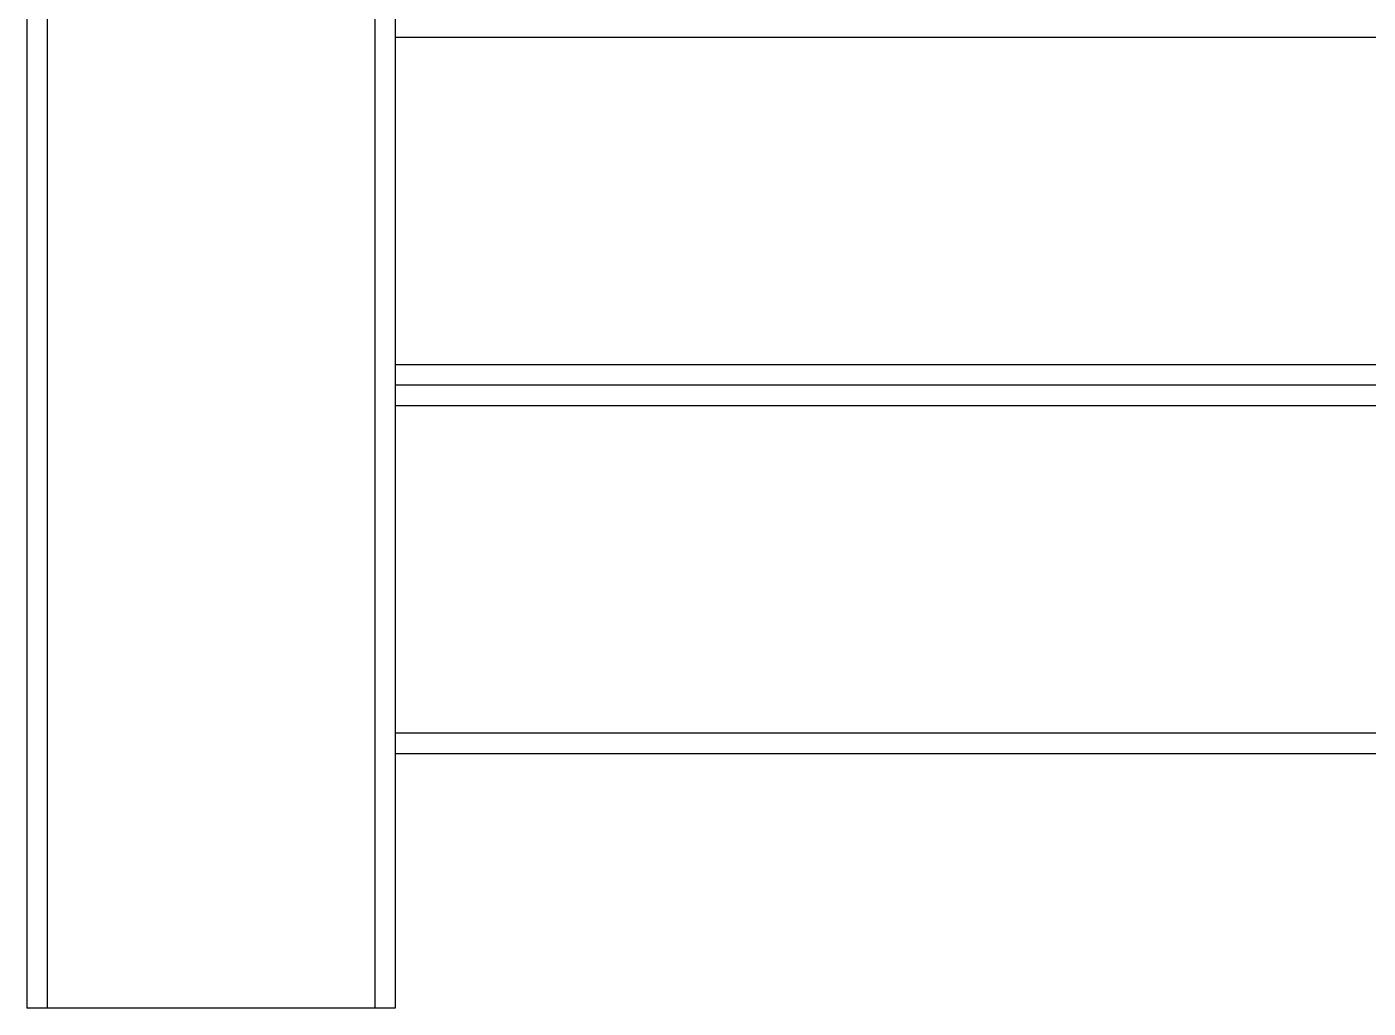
# Model space of a CAD drawing. Extents: x 69728788 to 150676229, y 20327566 to 43663798.
# Drawn here: x 75466274 to 75467020, y 20762077 to 20762623 of the extents above; entities that cross this region are included whole.
import ezdxf

# ---------------------------------------------------------------- set-up
doc = ezdxf.new("R2010")
doc.units = 0
doc.header["$LTSCALE"] = 1000
doc.header["$MEASUREMENT"] = 0
doc.layers.get('0').update_dxf_attribs({"linetype": 'CONTINUOUS'})

msp = doc.modelspace()

# ---------------------------------------------------------------- linework, layer by layer
at = {"color": 0, "linetype": 'Continuous'}
for p, q in [((75466274.15, 20765112.2), (75466274.15, 20762077.01)), ((75466285.54, 20765112.2), (75466285.54, 20762077.01)), ((75466467.67, 20765112.2), (75466467.67, 20762077.01)), ((75466479.05, 20765112.2), (75466479.05, 20762077.01)), ((75466479.05, 20762617.09), (75470057.27, 20762617.09)), ((75466479.05, 20762434.96), (75470057.27, 20762434.96)), ((75470057.27, 20762423.58), (75466479.05, 20762423.58)), ((75470057.27, 20762423.58), (75466479.05, 20762423.58)), ((75466479.05, 20762412.2), (75470057.27, 20762412.2)), ((75466479.05, 20762230.06), (75470057.27, 20762230.06)), ((75466479.05, 20762218.68), (75470057.27, 20762218.68)), ((75466479.05, 20762077.01), (75466274.15, 20762077.01))]:
    msp.add_line(p, q, dxfattribs=at)

doc.saveas('drawing.dxf')
